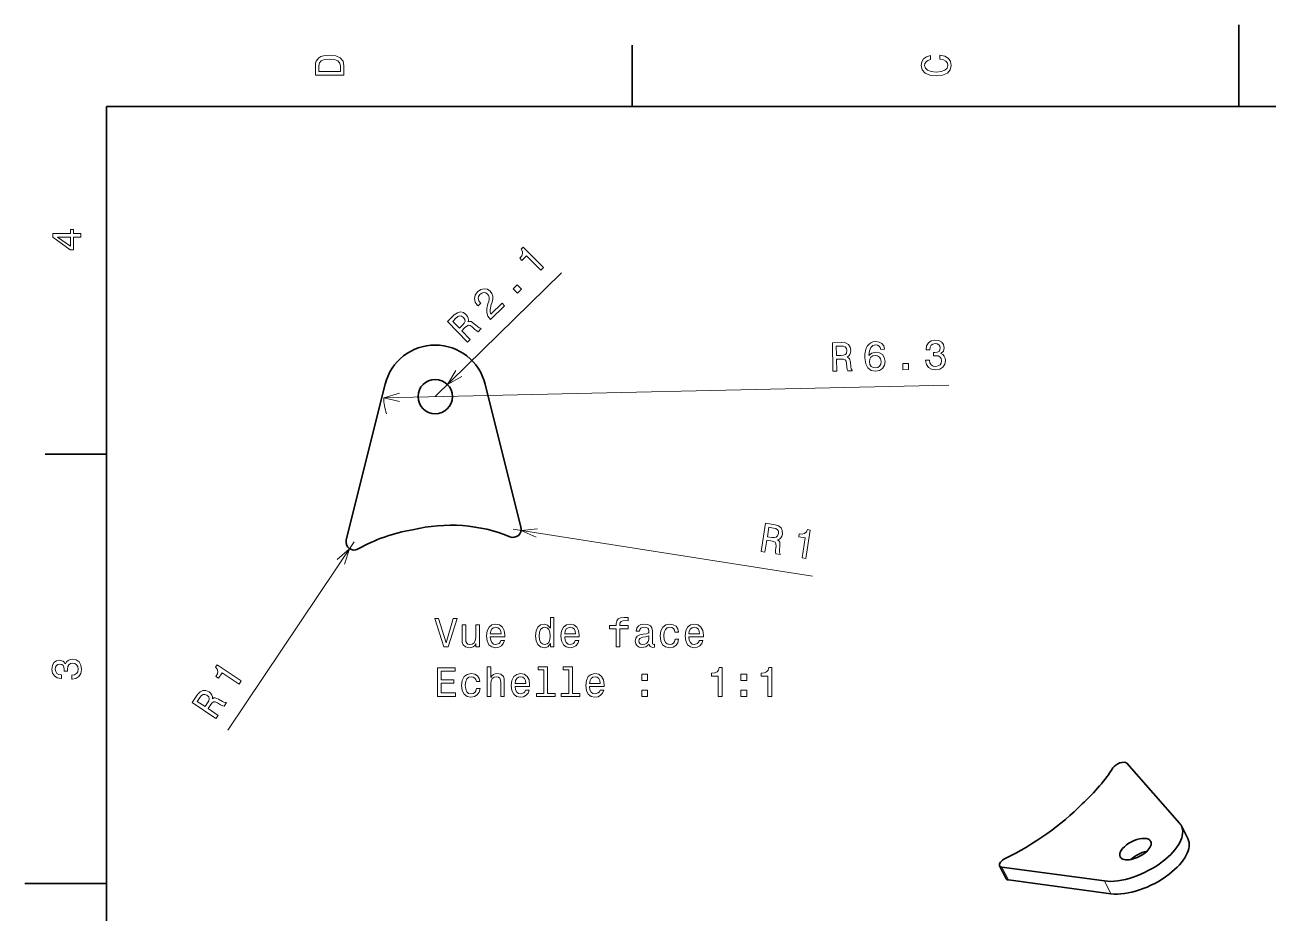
# Model space of a CAD drawing. Extents: x 0 to 297, y 0 to 210.
# Drawn here: x 0 to 152.1, y 101.4 to 210 of the extents above; entities that cross this region are included whole.
import ezdxf

# ---------------------------------------------------------------- set-up
doc = ezdxf.new("R2010")
doc.units = 0

msp = doc.modelspace()

# ---------------------------------------------------------------- linework, layer by layer
at = {"color": 7, "lineweight": 35, "ltscale": 0.25}
for p, q in [((148.5, 200), (148.5, 210)), ((10, 105), (0, 105))]:
    msp.add_line(p, q, dxfattribs=at)
at = {"color": 7, "lineweight": 35, "ltscale": 0.1875}
for p, q in [((74.300003, 200), (74.300003, 207.5)), ((10, 157.5), (2.5, 157.5))]:
    msp.add_line(p, q, dxfattribs=at)
at = {"color": 7, "lineweight": 35}
for p, q in [((287, 200), (10, 200)), ((10, 200), (10, 10))]:
    msp.add_line(p, q, dxfattribs=at)
at = {"color": 7, "lineweight": 13}
for p, q in [((50.193607, 164.533295), (65.654099, 179.680573)), ((43.895187, 164.392166), (113.046112, 165.941681)), ((59.715645, 148.311172), (96.358887, 142.574966)), ((40.284283, 146.763214), (24.815851, 123.71743))]:
    msp.add_line(p, q, dxfattribs=at)
at = {"color": 7, "lineweight": 35, "ltscale": 0.491096}
msp.add_line((44.081989, 166.062378), (39.314182, 147.005936), dxfattribs=at)
at = {"color": 7, "lineweight": 35, "ltscale": 0.451204}
msp.add_line((56.305225, 166.062378), (60.685745, 148.553879), dxfattribs=at)
at = {"color": 7, "lineweight": 35, "ltscale": 0.244662}
msp.add_line((141.256134, 112.344383), (134.785355, 119.686333), dxfattribs=at)
at = {"color": 7, "lineweight": 35, "ltscale": 0.043699}
for p, q in [((141.473755, 112.024025), (142.261902, 110.463852)), ((120.019516, 105.579514), (119.231369, 107.139687))]:
    msp.add_line(p, q, dxfattribs=at)
at = {"color": 7, "lineweight": 35, "ltscale": 0.316249}
for p, q in [((132.059204, 105.28569), (119.522133, 106.971924)), ((132.847351, 103.725517), (120.310287, 105.411751))]:
    msp.add_line(p, q, dxfattribs=at)
at = {"color": 7, "lineweight": 13, "ltscale": 0.043699}
for p, q in [((120.310287, 105.411751), (119.522133, 106.971924)), ((132.059204, 105.28569), (132.847351, 103.725517))]:
    msp.add_line(p, q, dxfattribs=at)
at = {"color": 7, "lineweight": 13}
for points in [[(35.533215, 204.994965), (35.533215, 203.829971), (39.033215, 203.829971), (39.033215, 204.994965), (38.922264, 205.544678), (38.584366, 205.953171), (38.034657, 206.205338), (37.283215, 206.296112), (36.516644, 206.215424), (36.21405, 206.114563), (35.971977, 205.973343), (35.644165, 205.56485), (35.563473, 205.297562)], [(35.951801, 204.959656), (36.027451, 205.342941), (36.259438, 205.605194), (36.672985, 205.761536), (37.283215, 205.811966), (37.873272, 205.756485), (38.286816, 205.600143), (38.533936, 205.332855), (38.614628, 204.959656), (38.614628, 204.298996), (35.951801, 204.298996)], [(111.93206, 205.817017), (112.35569, 205.716141), (112.658287, 205.549713), (112.844887, 205.317734), (112.905403, 205.045395), (112.814629, 204.71759), (112.54229, 204.460388), (112.098488, 204.28891), (111.483215, 204.233429), (110.872986, 204.28891), (110.424141, 204.455338), (110.151802, 204.71254), (110.055984, 205.045395), (110.106415, 205.287476), (110.247627, 205.494247), (110.474571, 205.655624), (110.787247, 205.766571), (110.787247, 206.245682), (110.308144, 206.094391), (109.94503, 205.832138), (109.718086, 205.474075), (109.637398, 205.045395), (109.763474, 204.510818), (110.116501, 204.10231), (110.696472, 203.840057), (111.483215, 203.749283), (112.269958, 203.840057), (112.84993, 204.10231), (113.208, 204.510818), (113.329041, 205.045395), (113.233215, 205.51442), (112.965927, 205.892654), (112.527161, 206.159943), (111.93206, 206.301163)], [(6.833213, 184.02739), (6.833213, 184.481277), (5.965778, 184.481277), (5.965778, 184.98056), (5.56232, 184.98056), (5.56232, 184.481277), (3.408862, 184.481277), (3.408862, 184.022339), (5.521974, 182.489197), (5.965778, 182.489197), (5.965778, 184.02739)], [(5.56232, 182.912827), (3.993876, 184.02739), (5.56232, 184.02739)], [(63.105267, 179.983292), (63.433086, 180.304474), (60.966019, 182.822556), (60.721058, 182.58255), (60.87151, 182.299271), (60.886528, 182.024521), (60.773102, 181.743942), (60.527554, 181.446884), (60.778145, 181.191116), (61.361732, 181.762878)], [(60.252884, 177.18869), (60.750015, 177.675751), (60.224129, 178.212509), (59.726997, 177.725449)], [(56.9538, 173.956451), (58.672146, 175.639984), (58.368618, 175.949799), (57.010509, 174.619202), (56.920277, 174.862625), (56.912315, 175.130188), (57.061596, 175.77771), (57.168255, 176.094025), (57.25425, 176.481873), (57.247089, 176.827881), (57.13612, 177.135712), (56.935673, 177.412369), (56.577957, 177.654968), (56.175705, 177.726837), (55.768097, 177.624023), (55.380131, 177.349823), (55.094299, 176.949768), (54.997208, 176.522797), (55.092602, 176.086731), (55.384377, 175.67363), (55.433788, 175.623199), (55.761604, 175.944366), (55.733372, 175.97319), (55.525791, 176.249924), (55.446587, 176.52533), (55.488548, 176.792374), (55.65506, 177.033173), (55.899296, 177.201859), (56.142433, 177.263565), (56.380947, 177.221893), (56.589912, 177.080673), (56.727051, 176.890259), (56.796253, 176.682709), (56.800976, 176.447281), (56.748352, 176.183914), (56.64875, 175.860397), (56.514542, 175.291168), (56.498917, 174.809875), (56.633572, 174.376984), (56.943211, 173.967255)], [(54.146496, 171.206024), (54.481522, 171.534256), (53.447399, 172.589767), (53.789627, 172.925064), (54.052383, 173.161316), (54.260303, 173.266174), (54.46323, 173.231995), (54.707489, 173.054749), (55.043152, 172.748184), (55.273003, 172.556824), (55.439758, 172.473083), (55.818012, 172.843674), (55.750954, 172.912125), (55.569275, 172.931808), (55.356926, 173.090897), (54.936413, 173.469666), (54.58223, 173.708664), (54.407608, 173.721146), (54.210865, 173.662537), (54.266724, 173.893768), (54.244064, 174.118683), (54.15361, 174.340714), (53.988167, 174.552826), (53.641262, 174.806015), (53.274811, 174.891785), (52.902935, 174.795731), (52.532837, 174.524918), (51.697079, 173.706085)], [(52.739174, 174.126953), (52.980099, 174.320633), (53.202061, 174.403946), (53.422855, 174.373169), (53.649395, 174.206787), (53.818077, 173.962555), (53.844341, 173.74118), (53.742161, 173.513977), (53.532856, 173.273621), (53.1474, 172.895966), (52.332104, 173.728119)], [(98.854141, 167.624176), (99.323044, 167.634674), (99.289932, 169.111969), (99.768921, 169.122711), (100.1222, 169.115494), (100.345627, 169.049866), (100.470367, 168.8862), (100.527451, 168.589859), (100.562828, 168.136642), (100.599747, 167.839844), (100.6642, 167.664734), (101.193604, 167.67659), (101.191467, 167.7724), (101.072334, 167.910965), (101.026123, 168.172241), (100.97818, 168.73616), (100.883087, 169.15271), (100.764183, 169.281219), (100.580521, 169.37294), (100.779373, 169.50351), (100.916595, 169.683136), (101.00238, 169.907013), (101.026642, 170.174927), (100.946571, 170.596863), (100.737778, 170.909988), (100.400711, 171.094131), (99.945465, 171.149506), (98.775726, 171.123291)], [(99.823975, 170.718002), (100.132217, 170.694641), (100.351166, 170.603699), (100.491257, 170.430283), (100.542847, 170.153992), (100.498978, 169.860428), (100.366798, 169.680908), (100.136902, 169.584961), (99.819824, 169.552628), (99.280334, 169.540543), (99.254234, 170.705231)], [(105.166298, 170.323181), (105.061348, 170.729431), (104.832718, 171.026978), (104.48558, 171.210876), (104.040421, 171.266479), (103.743729, 171.224533), (103.488739, 171.122971), (103.26535, 170.961578), (103.078728, 170.735443), (102.933685, 170.454742), (102.83033, 170.114441), (102.768661, 169.714554), (102.758553, 169.265366), (102.85527, 168.551208), (103.11396, 168.03743), (103.519287, 167.733749), (104.066185, 167.640076), (104.553223, 167.741791), (104.921021, 167.987122), (105.154671, 168.365646), (105.229767, 168.841522), (105.133316, 169.318573), (104.893143, 169.681442), (104.529968, 169.90535), (104.084465, 169.976074), (103.607742, 169.864502), (103.256195, 169.569092), (103.319397, 170.125412), (103.471817, 170.527344), (103.713562, 170.769852), (104.054611, 170.8582), (104.30761, 170.823517), (104.501579, 170.721924), (104.631577, 170.548279), (104.702438, 170.312775)], [(110.188477, 168.977844), (110.189262, 168.942551), (110.280777, 168.460327), (110.525887, 168.102631), (110.90419, 167.879059), (111.400223, 167.804413), (111.922668, 167.901871), (112.310966, 168.132538), (112.555161, 168.491119), (112.635742, 168.94693), (112.588745, 169.2435), (112.472397, 169.483032), (112.286705, 169.665512), (112.041641, 169.796234), (112.363266, 170.075836), (112.469513, 170.512039), (112.385071, 170.903625), (112.161606, 171.196243), (111.804489, 171.374878), (111.318985, 171.429581), (110.86702, 171.338745), (110.524094, 171.1091), (110.305115, 170.751083), (110.23999, 170.280487), (110.240784, 170.245193), (110.689522, 170.255249), (110.722626, 170.578827), (110.848518, 170.813705), (111.057114, 170.959625), (111.35347, 171.016708), (111.616547, 170.982239), (111.810516, 170.880661), (111.930328, 170.711823), (111.980896, 170.480911), (111.941055, 170.232849), (111.823776, 170.063751), (111.614273, 169.95816), (111.32756, 169.921478), (111.130814, 169.922104), (111.13974, 169.523788), (111.386566, 169.539413), (111.705231, 169.50116), (111.944916, 169.385452), (112.090492, 169.191986), (112.146675, 168.935974), (112.097763, 168.642303), (111.956406, 168.422211), (111.727524, 168.280884), (111.420982, 168.228607), (111.102211, 168.271912), (110.86689, 168.417984), (110.715256, 168.656708), (110.652328, 168.988251)], [(104.740807, 168.825516), (104.692459, 168.506622), (104.556717, 168.261444), (104.333435, 168.095016), (104.052216, 168.038269), (103.753616, 168.082031), (103.523224, 168.233246), (103.371582, 168.471985), (103.319092, 168.788605), (103.362503, 169.102341), (103.498367, 169.342484), (103.726913, 169.498932), (104.038269, 169.561401), (104.311775, 169.512039), (104.53186, 169.370682), (104.678345, 169.136871)], [(107.400696, 167.815674), (108.096481, 167.831268), (108.079651, 168.58252), (107.383865, 168.566925)], [(90.069885, 145.583817), (90.533264, 145.511276), (90.761795, 146.971161), (91.235138, 146.897064), (91.581581, 146.827515), (91.789894, 146.72345), (91.883736, 146.540298), (91.887543, 146.238525), (91.842255, 145.786209), (91.826134, 145.487549), (91.858627, 145.303802), (92.38179, 145.221909), (92.396606, 145.316574), (92.303848, 145.47403), (92.30455, 145.739365), (92.357025, 146.302856), (92.337067, 146.729675), (92.242744, 146.877167), (92.078194, 146.999908), (92.296997, 147.093277), (92.463806, 147.245819), (92.587814, 147.451019), (92.659042, 147.710403), (92.654808, 148.139862), (92.504639, 148.48497), (92.205429, 148.725784), (91.767143, 148.860748), (90.611191, 149.041702)], [(91.571304, 148.45752), (91.87056, 148.380035), (92.069984, 148.251831), (92.177216, 148.056381), (92.179161, 147.77533), (92.084091, 147.494141), (91.922272, 147.340805), (91.679031, 147.287003), (91.361237, 147.311218), (90.828094, 147.394684), (91.00827, 148.545654)], [(95.078773, 144.799713), (95.532181, 144.728745), (96.077393, 148.211548), (95.738571, 148.264572), (95.601311, 147.974686), (95.389961, 147.798477), (95.097198, 147.721802), (94.712288, 147.741211), (94.656906, 147.387451), (95.464081, 147.261093)], [(52.3955, 137.411636), (51.517979, 134.431076), (50.615238, 137.411636), (50.136131, 137.411636), (51.265816, 133.906586), (51.770138, 133.906586), (52.874607, 137.411636)], [(64.282387, 134.32518), (64.282387, 133.906586), (64.726189, 133.906586), (64.726189, 137.527618), (64.28743, 137.527618), (64.28743, 136.201248), (63.949532, 136.584534), (63.74276, 136.675323), (63.50573, 136.710617), (63.077057, 136.609756), (62.744202, 136.327332), (62.527344, 135.873444), (62.451694, 135.263214), (62.527344, 134.652985), (62.744202, 134.194046), (63.077057, 133.906586), (63.50573, 133.81076), (63.74276, 133.846069), (63.954575, 133.936844)], [(72.341461, 136.145782), (72.341461, 133.906586), (72.785271, 133.906586), (72.785271, 136.145782), (73.793915, 136.145782), (73.793915, 136.524017), (72.785271, 136.524017), (72.785271, 136.690445), (72.820572, 136.892181), (72.936569, 137.028351), (73.133255, 137.109039), (73.415672, 137.139297), (73.793915, 137.119125), (73.793915, 137.502411), (73.314804, 137.527618), (72.881088, 137.482239), (72.578499, 137.346069), (72.396942, 137.109039), (72.341461, 136.771133), (72.341461, 136.524017), (71.52951, 136.524017), (71.52951, 136.145782)], [(55.59795, 136.614792), (55.154144, 136.614792), (55.154144, 135.051392), (55.103714, 134.688293), (54.957458, 134.426041), (54.730515, 134.264648), (54.432964, 134.214218), (54.19593, 134.254562), (54.044636, 134.37561), (53.9589, 134.582382), (53.938728, 134.874878), (53.938728, 136.614792), (53.494923, 136.614792), (53.494923, 134.834534), (53.510052, 134.476471), (53.605873, 134.178925), (53.89838, 133.906586), (54.367401, 133.81076), (54.61956, 133.846069), (54.836422, 133.936844), (55.023022, 134.093185), (55.174316, 134.320129), (55.174316, 133.906586), (55.59795, 133.906586)], [(56.934402, 135.132095), (58.709621, 135.132095), (58.714664, 135.338867), (58.633972, 135.918839), (58.412071, 136.352554), (58.059044, 136.614792), (57.590023, 136.710617), (57.131088, 136.609756), (56.778065, 136.327332), (56.551117, 135.868408), (56.470428, 135.263214), (56.546074, 134.642899), (56.773022, 134.189011), (57.121002, 133.906586), (57.574894, 133.81076), (57.968266, 133.876328), (58.291031, 134.047791), (58.528065, 134.320129), (58.66423, 134.683243), (58.225471, 134.683243), (58.134693, 134.481506), (58.003567, 134.330215), (57.630371, 134.209183), (57.342907, 134.264648), (57.126045, 134.441162), (56.984837, 134.728638), (56.934402, 135.116959)], [(56.934402, 135.505295), (56.98988, 135.853271), (57.126045, 136.110474), (57.332817, 136.266815), (57.605152, 136.322296), (57.872444, 136.266815), (58.079216, 136.110474), (58.205299, 135.853271), (58.250687, 135.505295)], [(63.581379, 136.31221), (63.873886, 136.241608), (64.095787, 136.044922), (64.226913, 135.717102), (64.277344, 135.263214), (64.226913, 134.804276), (64.095787, 134.476471), (63.873886, 134.274734), (63.581379, 134.209183), (63.304001, 134.274734), (63.092186, 134.476471), (62.950974, 134.809326), (62.905586, 135.263214), (62.950974, 135.712067), (63.092186, 136.039871), (63.304001, 136.241608)], [(66.042473, 135.132095), (67.817688, 135.132095), (67.822731, 135.338867), (67.742043, 135.918839), (67.520142, 136.352554), (67.167114, 136.614792), (66.69809, 136.710617), (66.239159, 136.609756), (65.886131, 136.327332), (65.659187, 135.868408), (65.578499, 135.263214), (65.654144, 134.642899), (65.881088, 134.189011), (66.229073, 133.906586), (66.682961, 133.81076), (67.07634, 133.876328), (67.399101, 134.047791), (67.636131, 134.320129), (67.772301, 134.683243), (67.333542, 134.683243), (67.24276, 134.481506), (67.111633, 134.330215), (66.738441, 134.209183), (66.450974, 134.264648), (66.234116, 134.441162), (66.092903, 134.728638), (66.042473, 135.116959)], [(66.042473, 135.505295), (66.097946, 135.853271), (66.234116, 136.110474), (66.440887, 136.266815), (66.713226, 136.322296), (66.980515, 136.266815), (67.187286, 136.110474), (67.31337, 135.853271), (67.358757, 135.505295)], [(76.371002, 134.259613), (76.371002, 134.244476), (76.396217, 134.073013), (76.47187, 133.951981), (76.789589, 133.856155), (77.036713, 133.8965), (77.036713, 134.239441), (76.930801, 134.224304), (76.789589, 134.289871), (76.764374, 134.491608), (76.764374, 135.893616), (76.703857, 136.251694), (76.527344, 136.503845), (76.219711, 136.655151), (75.785988, 136.710617), (75.362358, 136.650101), (75.049683, 136.478638), (74.852997, 136.211334), (74.78743, 135.858322), (74.78743, 135.828049), (75.185844, 135.828049), (75.221146, 136.039871), (75.3321, 136.191162), (75.513657, 136.281952), (75.770859, 136.317245), (76.017975, 136.292038), (76.194489, 136.216385), (76.3004, 136.085266), (76.335701, 135.903702), (76.315529, 135.691895), (76.234833, 135.585983), (76.033112, 135.535553), (75.654861, 135.495209), (75.221146, 135.404419), (74.913513, 135.243042), (74.731956, 134.990875), (74.676483, 134.617676), (74.726913, 134.284821), (74.883255, 134.037704), (75.135414, 133.881363), (75.483398, 133.825897), (75.952415, 133.931808)], [(79.523018, 135.717102), (79.961777, 135.717102), (79.871002, 136.12056), (79.654144, 136.438293), (79.316246, 136.634979), (78.877487, 136.710617), (78.393341, 136.609756), (78.025177, 136.327332), (77.793198, 135.868408), (77.712502, 135.253128), (77.788147, 134.642899), (78.015091, 134.189011), (78.373169, 133.906586), (78.862358, 133.81076), (79.296074, 133.886414), (79.633972, 134.098221), (79.865959, 134.431076), (79.966827, 134.874878), (79.543198, 134.874878), (79.467545, 134.592468), (79.326332, 134.380646), (79.124603, 134.249527), (78.877487, 134.209183), (78.569855, 134.274734), (78.347946, 134.476471), (78.211777, 134.804276), (78.166389, 135.26825), (78.211777, 135.722153), (78.352989, 136.049957), (78.579941, 136.251694), (78.877487, 136.322296), (79.139732, 136.276901), (79.336418, 136.160904), (79.467545, 135.969269)], [(81.222588, 135.132095), (82.997803, 135.132095), (83.002846, 135.338867), (82.92215, 135.918839), (82.700256, 136.352554), (82.347229, 136.614792), (81.878204, 136.710617), (81.419273, 136.609756), (81.066246, 136.327332), (80.839302, 135.868408), (80.758606, 135.263214), (80.834259, 134.642899), (81.061203, 134.189011), (81.409187, 133.906586), (81.863075, 133.81076), (82.256454, 133.876328), (82.579216, 134.047791), (82.816246, 134.320129), (82.952415, 134.683243), (82.513657, 134.683243), (82.422874, 134.481506), (82.291748, 134.330215), (81.918549, 134.209183), (81.631088, 134.264648), (81.41423, 134.441162), (81.273018, 134.728638), (81.222588, 135.116959)], [(81.222588, 135.505295), (81.278061, 135.853271), (81.41423, 136.110474), (81.621002, 136.266815), (81.893341, 136.322296), (82.160629, 136.266815), (82.367401, 136.110474), (82.493484, 135.853271), (82.538864, 135.505295)], [(76.320572, 134.854706), (76.260056, 134.592468), (76.098671, 134.390732), (75.856598, 134.259613), (75.559044, 134.214218), (75.367401, 134.239441), (75.231232, 134.320129), (75.1455, 134.461334), (75.120285, 134.65802), (75.140457, 134.834534), (75.221146, 134.960617), (75.543915, 135.101837), (75.952415, 135.162354), (76.320572, 135.283386)], [(5.73379, 129.979111), (5.769093, 129.979111), (6.253242, 130.059799), (6.616354, 130.296829), (6.848343, 130.670029), (6.934078, 131.164276), (6.848343, 131.688766), (6.626441, 132.082138), (6.273415, 132.334305), (5.819525, 132.425079), (5.521974, 132.384735), (5.279899, 132.273788), (5.0933, 132.092224), (4.957133, 131.850143), (4.684798, 132.177963), (4.251081, 132.293961), (3.857709, 132.218307), (3.560158, 132.00145), (3.373559, 131.648422), (3.307997, 131.164276), (3.388689, 130.710388), (3.610591, 130.362396), (3.963617, 130.135452), (4.432637, 130.059799), (4.46794, 130.059799), (4.46794, 130.508652), (4.145173, 130.548996), (3.913184, 130.680115), (3.771974, 130.891937), (3.721542, 131.189484), (3.761888, 131.451736), (3.867795, 131.643372), (4.039265, 131.759369), (4.271254, 131.804764), (4.518372, 131.759369), (4.684798, 131.638336), (4.785663, 131.426514), (4.815922, 131.139053), (4.810879, 130.942368), (5.209294, 130.942368), (5.199208, 131.189484), (5.244596, 131.507217), (5.365634, 131.744247), (5.56232, 131.885452), (5.819525, 131.935883), (6.112032, 131.880417), (6.328891, 131.734161), (6.465058, 131.502167), (6.510447, 131.194534), (6.460014, 130.876801), (6.308718, 130.644821), (6.066643, 130.498566), (5.73379, 130.443085)], [(26.199942, 129.368225), (26.455708, 129.749283), (23.528694, 131.713913), (23.337572, 131.429169), (23.542414, 131.182343), (23.612917, 130.916351), (23.55883, 130.618591), (23.378723, 130.277863), (23.676031, 130.078308), (24.131351, 130.756668)], [(50.4589, 127.859756), (52.677921, 127.859756), (52.677921, 128.283386), (50.922874, 128.283386), (50.922874, 129.468552), (52.486279, 129.468552), (52.486279, 129.887131), (50.922874, 129.887131), (50.922874, 130.936127), (52.637573, 130.936127), (52.637573, 131.359756), (50.4589, 131.359756)], [(56.546074, 127.859756), (56.98988, 127.859756), (56.98988, 129.423157), (57.035267, 129.781219), (57.181522, 130.043472), (57.408466, 130.204865), (57.71106, 130.265381), (57.953136, 130.214951), (58.104431, 130.078781), (58.18008, 129.851837), (58.205299, 129.54924), (58.205299, 127.859756), (58.649101, 127.859756), (58.649101, 129.640015), (58.628929, 129.998077), (58.538151, 130.295639), (58.240601, 130.567963), (57.776623, 130.663788), (57.52446, 130.628494), (57.307602, 130.532669), (57.126045, 130.381363), (56.98988, 130.174591), (56.98988, 131.480789), (56.546074, 131.480789)], [(63.500687, 131.10759), (63.500687, 128.232956), (62.58786, 128.232956), (62.58786, 127.859756), (64.852272, 127.859756), (64.852272, 128.232956), (63.944489, 128.232956), (63.944489, 131.480789), (62.804722, 131.480789), (62.804722, 131.10759)], [(66.536713, 131.10759), (66.536713, 128.232956), (65.623886, 128.232956), (65.623886, 127.859756), (67.88829, 127.859756), (67.88829, 128.232956), (66.980515, 128.232956), (66.980515, 131.480789), (65.840744, 131.480789), (65.840744, 131.10759)], [(84.823456, 127.859756), (85.282379, 127.859756), (85.282379, 131.384979), (84.939445, 131.384979), (84.848663, 131.077332), (84.667114, 130.87056), (84.389732, 130.749527), (84.006447, 130.709183), (84.006447, 130.351105), (84.823456, 130.351105)], [(90.895493, 127.859756), (91.354431, 127.859756), (91.354431, 131.384979), (91.01149, 131.384979), (90.920715, 131.077332), (90.739151, 130.87056), (90.461777, 130.749527), (90.078491, 130.709183), (90.078491, 130.351105), (90.895493, 130.351105)], [(55.234837, 129.670273), (55.673595, 129.670273), (55.582817, 130.07373), (55.365959, 130.391464), (55.028065, 130.58815), (54.589302, 130.663788), (54.105152, 130.562927), (53.736996, 130.280502), (53.505009, 129.821579), (53.424316, 129.206299), (53.499966, 128.596069), (53.72691, 128.142181), (54.08498, 127.859756), (54.574173, 127.763939), (55.007889, 127.839584), (55.345787, 128.051392), (55.577774, 128.384247), (55.678638, 128.828049), (55.255009, 128.828049), (55.179359, 128.545639), (55.038151, 128.333817), (54.836422, 128.202698), (54.589302, 128.162354), (54.281666, 128.227905), (54.059765, 128.429642), (53.923595, 128.757446), (53.878208, 129.221436), (53.923595, 129.675323), (54.064808, 130.003128), (54.291752, 130.204865), (54.589302, 130.275467), (54.851551, 130.230072), (55.048237, 130.114075), (55.179359, 129.92244)], [(59.970428, 129.085266), (61.745644, 129.085266), (61.750687, 129.292038), (61.669994, 129.872009), (61.448093, 130.305725), (61.095066, 130.567963), (60.626045, 130.663788), (60.167114, 130.562927), (59.814087, 130.280502), (59.587143, 129.821579), (59.506451, 129.216385), (59.5821, 128.596069), (59.809044, 128.142181), (60.157028, 127.859756), (60.610916, 127.763939), (61.004288, 127.829498), (61.327057, 128.000961), (61.564087, 128.2733), (61.700256, 128.636414), (61.261494, 128.636414), (61.170715, 128.434677), (61.039589, 128.283386), (60.666393, 128.162354), (60.378929, 128.217819), (60.162071, 128.394333), (60.020859, 128.681808), (59.970428, 129.070129)], [(59.970428, 129.458466), (60.025902, 129.806442), (60.162071, 130.063644), (60.368843, 130.219986), (60.641174, 130.275467), (60.908466, 130.219986), (61.115242, 130.063644), (61.241322, 129.806442), (61.286709, 129.458466)], [(69.078499, 129.085266), (70.853714, 129.085266), (70.858757, 129.292038), (70.778061, 129.872009), (70.55616, 130.305725), (70.20314, 130.567963), (69.734116, 130.663788), (69.275185, 130.562927), (68.922157, 130.280502), (68.695213, 129.821579), (68.614517, 129.216385), (68.69017, 128.596069), (68.917114, 128.142181), (69.265099, 127.859756), (69.718987, 127.763939), (70.112358, 127.829498), (70.435127, 128.000961), (70.672157, 128.2733), (70.808319, 128.636414), (70.36956, 128.636414), (70.278786, 128.434677), (70.147659, 128.283386), (69.77446, 128.162354), (69.487, 128.217819), (69.270142, 128.394333), (69.128929, 128.681808), (69.078499, 129.070129)], [(69.078499, 129.458466), (69.133972, 129.806442), (69.270142, 130.063644), (69.476913, 130.219986), (69.749245, 130.275467), (70.016541, 130.219986), (70.223312, 130.063644), (70.349388, 129.806442), (70.394775, 129.458466)], [(75.458176, 129.816528), (76.154144, 129.816528), (76.154144, 130.567963), (75.458176, 130.567963)], [(87.602264, 129.816528), (88.298233, 129.816528), (88.298233, 130.567963), (87.602264, 130.567963)], [(23.374464, 125.158661), (23.635851, 125.548096), (22.408936, 126.371605), (22.675943, 126.769409), (22.88525, 127.0541), (23.067541, 127.198997), (23.27318, 127.206749), (23.548346, 127.082794), (23.939266, 126.850777), (24.203188, 126.710075), (24.383476, 126.661949), (24.678591, 127.101631), (24.59903, 127.155029), (24.417137, 127.137421), (24.176907, 127.250069), (23.68824, 127.535553), (23.292904, 127.697647), (23.119387, 127.674408), (22.938643, 127.577065), (22.946381, 127.814827), (22.878519, 128.030441), (22.744864, 128.229492), (22.539793, 128.40358), (22.148701, 128.581039), (21.772467, 128.590622), (21.427845, 128.421051), (21.120453, 128.080719), (20.468388, 127.109238)], [(21.403307, 127.732941), (21.59988, 127.971512), (21.800297, 128.098175), (22.022745, 128.112854), (22.278349, 127.995964), (22.493113, 127.791069), (22.563786, 127.579636), (22.509872, 127.336426), (22.353739, 127.058563), (22.053003, 126.610512), (21.085707, 127.259766)], [(75.458176, 127.859756), (76.154144, 127.859756), (76.154144, 128.611191), (75.458176, 128.611191)], [(87.602264, 127.859756), (88.298233, 127.859756), (88.298233, 128.611191), (87.602264, 128.611191)]]:
    msp.add_lwpolyline(points, close=True, dxfattribs=at)
for points in [[(52.711319, 167.72467), (51.693649, 166.002945), (53.435841, 166.985168)], [(45.81496, 164.952942), (43.895187, 164.392166), (45.83815, 163.917938)], [(62.69228, 148.369141), (60.703613, 148.156509), (62.532166, 147.346313)], [(39.080143, 144.040405), (39.726974, 145.932907), (38.220543, 144.617371)]]:
    msp.add_lwpolyline(points, dxfattribs=at)
at = {"color": 7, "lineweight": 35}
msp.add_circle((50.193607, 164.533295), 2.1, dxfattribs=at)
for centre, radius, start, end in [((50.193607, 164.533295), 6.3, 14.046691, 165.953311), ((59.715645, 148.311172), 1, 247.139231, 14.046691), ((40.284283, 146.763214), 1, 165.953311, 299.661289)]:
    msp.add_arc(centre, radius, start, end, dxfattribs=at)
at = {"color": 7, "lineweight": 13}
msp.add_arc((50.193607, 164.533295), 6.3, 181.283661, 199.472796, dxfattribs=at)
at = {"color": 7, "lineweight": 35}
for centre, major_axis, ratio, start_param, end_param in [((50.865208, 134.669418), (16.633419, 3.371506), 0.824904, 0.8794857861, 1.6111904369), ((49.521961, 134.400986), (16.631916, 3.369431), 0.824774, 1.5305376477, 1.9503048222), ((120.451904, 116.826698), (13.705658, 8.672333), 0.438788, 5.1168297989, 5.5365969735), ((133.927338, 119.184563), (-0.892578, -0.450897), 0.485973, 3.2674173127, 5.6010617813), ((119.582916, 115.986359), (13.707825, 8.672684), 0.438845, 4.4659545221, 5.197659173), ((135.850601, 109.183228), (-5.623222, -2.840668), 0.485973, 1.9417819932, 3.1416397035), ((135.850601, 109.183228), (-5.623222, -2.840668), 0.485973, 3.1416397035, 3.2674173127), ((135.850601, 109.183228), (-1.874405, -0.946892), 0.485973, 3.51257832, 6.2832226453), ((135.850601, 109.183228), (-1.874405, -0.946892), 0.485973, 0.0000373381, 3.1416299917), ((135.850601, 109.183228), (-1.874405, -0.946892), 0.485973, 3.1416299917, 3.51257832), ((136.638748, 107.623055), (-5.623222, -2.840668), 0.485973, 1.9417819932, 3.1416397035), ((120.123947, 107.590584), (-0.892578, -0.450897), 0.485973, 4.6843789531, 6.2831745349), ((136.638748, 107.623055), (-1.874405, -0.946892), 0.485973, 4.1693966265, 5.2553156862), ((120.123947, 107.590584), (-0.892578, -0.450897), 0.485973, 6.2831745349, 6.899331981), ((135.850601, 109.183228), (-5.623222, -2.840668), 0.485973, 0.6161466738, 1.9417819932), ((120.912094, 106.030411), (-0.892578, -0.450897), 0.485973, 6.2831745349, 6.899331981), ((136.638748, 107.623055), (-5.623222, -2.840668), 0.485973, 0.6161466738, 1.9417819932)]:
    msp.add_ellipse(centre, major_axis=major_axis, ratio=ratio, start_param=start_param, end_param=end_param, dxfattribs=at)

doc.saveas('drawing.dxf')
